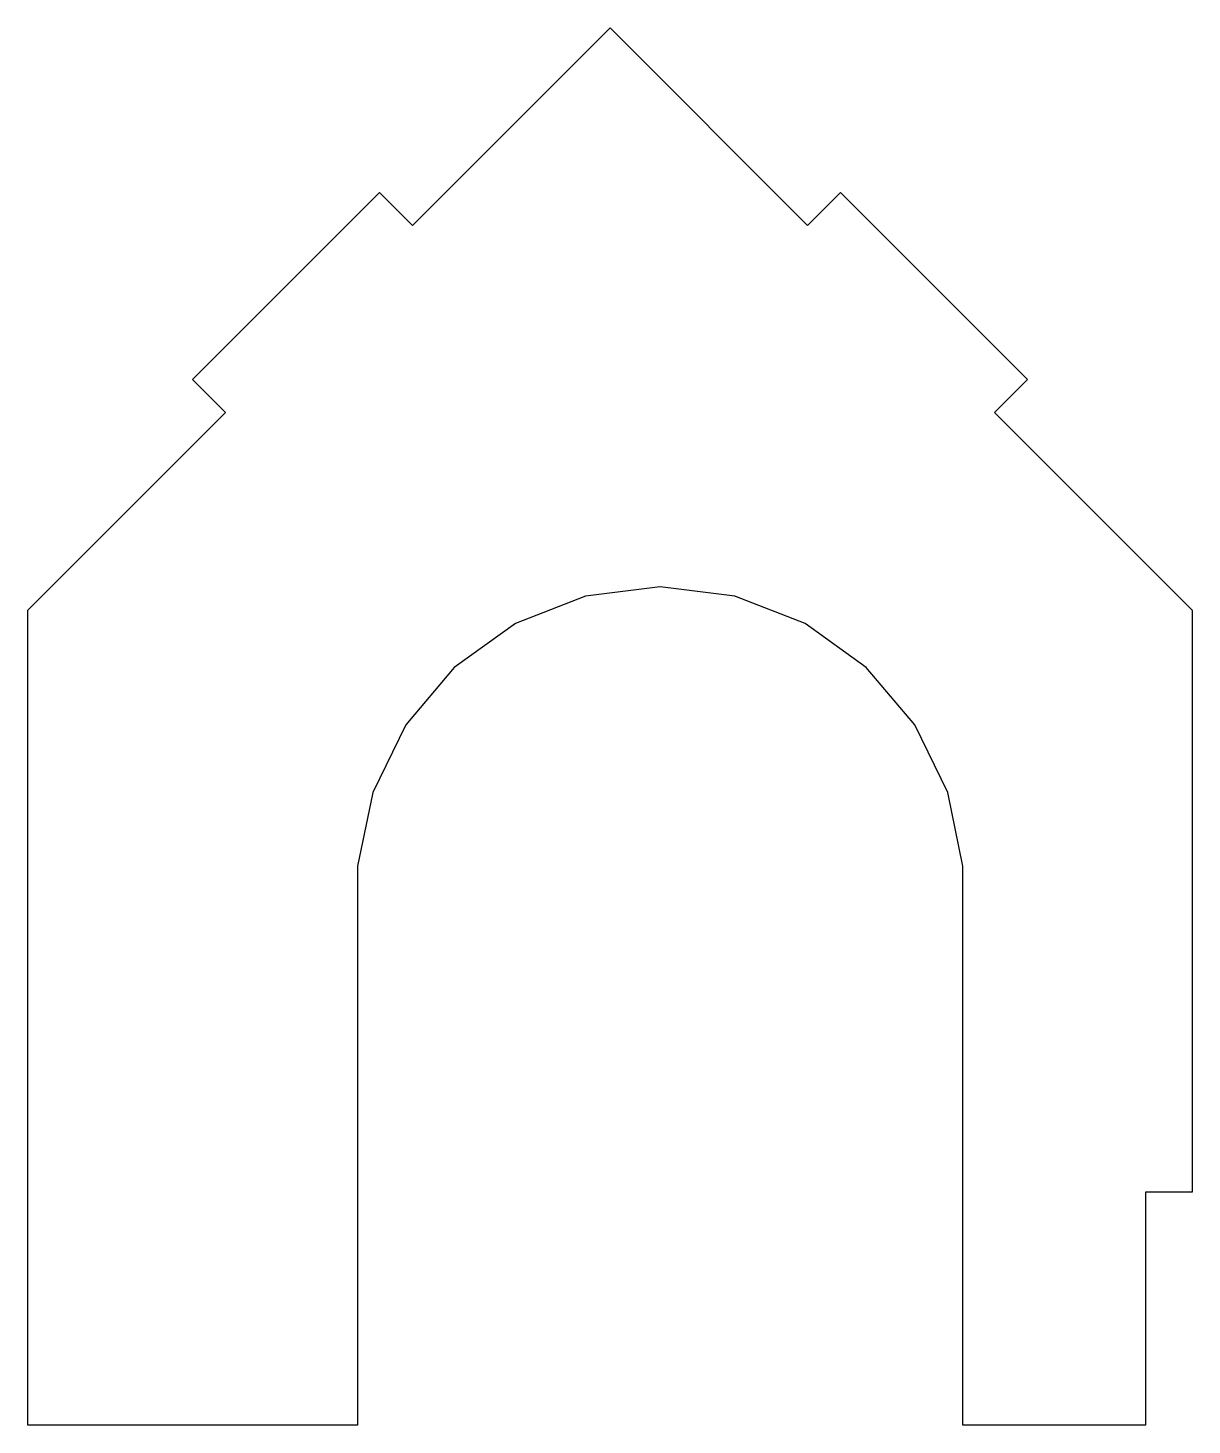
# Model space of a CAD drawing. Header units: millimetres. Extents: x 3410 to 3527, y 1218 to 1359.
import ezdxf

# ---------------------------------------------------------------- set-up
doc = ezdxf.new("R2010")
doc.units = ezdxf.units.MM

msp = doc.modelspace()

# ---------------------------------------------------------------- linework, layer by layer
msp.add_lwpolyline([(3459.18, 1298.59), (3459.17, 1298.59), (3453.01, 1294.18), (3453.01, 1294.18), (3453.01, 1294.18), (3448.13, 1288.4), (3448.13, 1288.39), (3448.13, 1288.39), (3444.82, 1281.59), (3444.81, 1281.58), (3443.28, 1274.16), (3443.28, 1217.92), (3443.28, 1217.91), (3410.09, 1217.91), (3410.09, 1299.95), (3413.41, 1303.26), (3429.98, 1319.83), (3426.67, 1323.15), (3445.48, 1341.96), (3445.49, 1341.97), (3448.8, 1338.65), (3448.8, 1338.65), (3468.69, 1358.54), (3488.58, 1338.65), (3491.89, 1341.97), (3510.71, 1323.15), (3507.39, 1319.83), (3527.28, 1299.95), (3527.28, 1241.35), (3522.6, 1241.35), (3522.59, 1241.35), (3522.59, 1217.91), (3504.21, 1217.91), (3504.21, 1217.91), (3504.21, 1274.16), (3502.68, 1281.58), (3499.37, 1288.39), (3499.36, 1288.4), (3499.36, 1288.4), (3494.48, 1294.18), (3494.48, 1294.18), (3488.32, 1298.59), (3488.32, 1298.59), (3481.27, 1301.35), (3481.26, 1301.35), (3473.75, 1302.29), (3473.74, 1302.29), (3466.23, 1301.35), (3466.23, 1301.35)], close=True)

doc.saveas('drawing.dxf')
